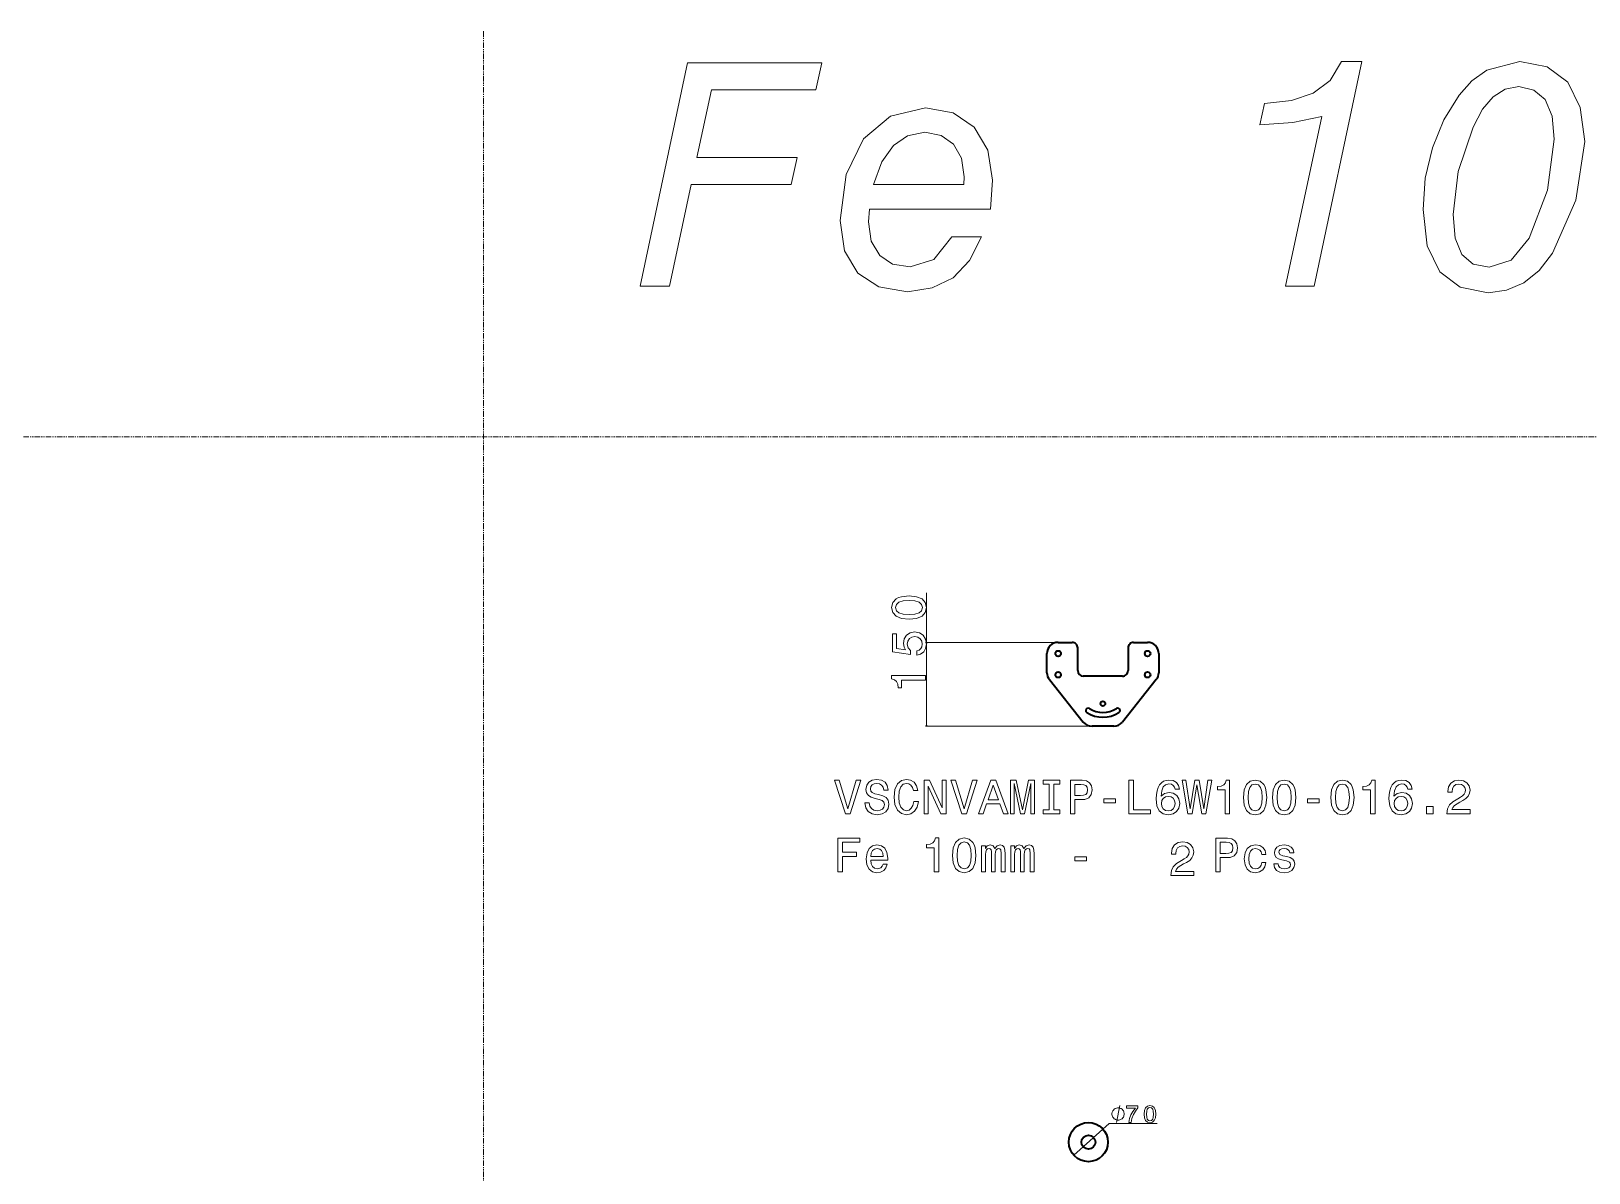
# Model space of a CAD drawing. Extents: x -8808 to 9997, y -3887 to 4728.
# Drawn here: x 5306 to 8093, y 2441 to 4483 of the extents above; entities that cross this region are included whole.
import ezdxf

# ---------------------------------------------------------------- set-up
doc = ezdxf.new("R2010")
doc.units = 0
doc.linetypes.add('PHANTOM', pattern=[20, 10, -2, 2, -2, 2, -2])

msp = doc.modelspace()

# ---------------------------------------------------------------- linework, layer by layer
at = {"color": 7, "linetype": 'PHANTOM', "lineweight": 13}
for p, q in [((6115.023438, 4483.091309), (6115.023438, -3886.794922)), ((-8808.230469, 3757.466309), (9997.230469, 3757.466309))]:
    msp.add_line(p, q, dxfattribs=at)
at = {"color": 7, "lineweight": 13}
for p, q in [((6907.611328, 3239.743408), (6907.611328, 3478.053711)), ((7141.103516, 3389.743408), (6905.611328, 3389.743408)), ((7201.716797, 3239.743408), (6905.611328, 3239.743408)), ((7247.353516, 2531.121338), (7253.353516, 2561.121094)), ((7171.152344, 2472.281738), (7234.353516, 2529.121338)), ((7234.353516, 2529.121338), (7320.398438, 2529.121338))]:
    msp.add_line(p, q, dxfattribs=at)
at = {"color": 7, "lineweight": 35}
for p, q in [((7143.103516, 3389.743408), (7168.103516, 3389.743408)), ((7178.103516, 3339.143311), (7178.103516, 3379.743408)), ((7268.103516, 3379.743408), (7268.103516, 3339.143311)), ((7278.103516, 3389.743408), (7303.103516, 3389.743408)), ((7123.103516, 3335.509033), (7123.103516, 3369.743408)), ((7323.103516, 3369.743408), (7323.103516, 3335.509033)), ((7127.486328, 3323.015137), (7188.099609, 3247.249512)), ((7258.103516, 3329.143311), (7188.103516, 3329.143311)), ((7318.720703, 3323.015137), (7258.109375, 3247.249512)), ((7242.492188, 3239.743408), (7203.716797, 3239.743408))]:
    msp.add_line(p, q, dxfattribs=at)
at = {"color": 7, "lineweight": 13}
for points in [[(6394.990234, 4026.736328), (6447.939453, 4026.736328), (6486.5, 4208.606934), (6665.494141, 4208.606934), (6675.853516, 4256.952148), (6496.861328, 4256.952148), (6522.759766, 4378.391113), (6709.810547, 4378.391113), (6720.169922, 4426.161133), (6480.169922, 4426.161133)], [(7550.097656, 4026.736328), (7601.320313, 4026.736328), (7686.5, 4429.038574), (7650.242188, 4429.038574), (7629.523438, 4395.081543), (7599.59375, 4372.060059), (7560.457031, 4358.822754), (7512.113281, 4353.642578), (7504.054688, 4315.657227), (7562.759766, 4319.686035), (7614.558594, 4330.621094)], [(7795.853516, 4164.290039), (7803.335938, 4099.254395), (7825.78125, 4052.635498), (7862.041016, 4025.009766), (7912.6875, 4015.225586), (7945.494141, 4019.829834), (7975.998047, 4033.067383), (8003.623047, 4054.937744), (8027.796875, 4086.016846), (8069.234375, 4180.980957), (8085.349609, 4285.729492), (8077.292969, 4346.736328), (8054.845703, 4391.628418), (8018.011719, 4419.254395), (7969.089844, 4429.038574), (7909.810547, 4413.499023), (7883.335938, 4394.505859), (7860.314453, 4368.606934), (7833.263672, 4324.290039), (7813.119141, 4274.218262), (7799.882813, 4220.117676)], [(7967.363281, 4384.146484), (7994.414063, 4377.81543), (8014.558594, 4360.549316), (8026.644531, 4331.196777), (8030.673828, 4289.757813), (8018.587891, 4198.822754), (7985.78125, 4113.067383), (7953.550781, 4073.35498), (7914.414063, 4060.693115), (7885.636719, 4066.448486), (7865.494141, 4083.714844), (7853.408203, 4113.067383), (7849.953125, 4155.081543), (7858.587891, 4232.204102), (7885.636719, 4311.628418), (7902.328125, 4343.283203), (7921.320313, 4365.729492), (7942.615234, 4379.541992)], [(6805.349609, 4164.865723), (7021.751953, 4164.865723), (7025.78125, 4216.664063), (7017.148438, 4270.189453), (6992.976563, 4311.052734), (6954.990234, 4336.952148), (6905.494141, 4346.161133), (6843.335938, 4331.196777), (6794.990234, 4290.333496), (6763.910156, 4226.448242), (6752.976563, 4144.146484), (6761.033203, 4090.045654), (6784.630859, 4050.333496), (6822.041016, 4025.585205), (6873.263672, 4016.952148), (6917.580078, 4023.858643), (6954.990234, 4041.700439), (6984.341797, 4072.779541), (7006.212891, 4115.369141), (6952.6875, 4115.369141), (6920.457031, 4074.506104), (6878.443359, 4061.268799), (6846.789063, 4066.448486), (6823.767578, 4081.988037), (6808.802734, 4107.311523), (6803.623047, 4141.844238)], [(6812.832031, 4208.606934), (6827.794922, 4249.470215), (6848.515625, 4278.822754), (6873.839844, 4296.088867), (6904.341797, 4302.419922), (6933.695313, 4296.664063), (6956.140625, 4281.125), (6969.955078, 4255.800781), (6975.134766, 4222.419922), (6974.558594, 4208.606934)], [(6876.302734, 3431.194824), (6889.875, 3432.491699), (6899.558594, 3436.554932), (6905.4375, 3443.039063), (6907.339844, 3452.030518), (6905.4375, 3460.935547), (6899.558594, 3467.419678), (6889.875, 3471.396484), (6876.302734, 3472.779785), (6862.814453, 3471.396484), (6857.455078, 3469.753906), (6853.044922, 3467.419678), (6847.166016, 3460.935547), (6845.177734, 3452.030518), (6847.166016, 3443.039063), (6853.132813, 3436.554932), (6862.814453, 3432.491699)], [(6876.302734, 3439.494629), (6865.841797, 3440.186035), (6858.320313, 3442.347656), (6853.910156, 3446.238037), (6852.353516, 3452.030518), (6853.910156, 3457.736572), (6858.320313, 3461.626953), (6865.841797, 3463.788574), (6876.302734, 3464.47998), (6886.849609, 3463.788574), (6894.371094, 3461.626953), (6898.78125, 3457.736572), (6900.25, 3452.030518), (6898.78125, 3446.238037), (6894.371094, 3442.347656), (6886.849609, 3440.186035)], [(6889.962891, 3366.543457), (6897.050781, 3368.445557), (6902.583984, 3372.681885), (6906.042969, 3378.906738), (6907.339844, 3386.860596), (6905.783203, 3395.592529), (6901.546875, 3402.422363), (6894.802734, 3406.745117), (6886.158203, 3408.387939), (6878.117188, 3406.918213), (6871.806641, 3402.768311), (6867.742188, 3396.28418), (6866.273438, 3387.897949), (6867.310547, 3381.413818), (6870.164063, 3376.399414), (6853.996094, 3378.820068), (6853.996094, 3405.102539), (6846.908203, 3405.102539), (6846.908203, 3373.027588), (6878.722656, 3368.272705), (6878.722656, 3375.188965), (6874.660156, 3380.203369), (6873.189453, 3386.601074), (6874.140625, 3392.134277), (6876.908203, 3396.370605), (6881.144531, 3399.050781), (6886.589844, 3400.001709), (6892.037109, 3399.050781), (6896.273438, 3396.28418), (6898.953125, 3392.047852), (6899.904297, 3386.601074), (6899.298828, 3382.019043), (6897.310547, 3378.474365), (6894.199219, 3375.880615), (6889.962891, 3374.58374)], [(6905.611328, 3322.38208), (6905.611328, 3330.249512), (6845.177734, 3330.249512), (6845.177734, 3324.370605), (6850.451172, 3322.814453), (6853.996094, 3319.701904), (6856.072266, 3314.947021), (6856.763672, 3308.376465), (6862.902344, 3308.376465), (6862.902344, 3322.38208)], [(6781.917969, 3143.132324), (6766.875, 3092.037354), (6751.398438, 3143.132324), (6743.185547, 3143.132324), (6762.552734, 3083.045898), (6771.197266, 3083.045898), (6790.130859, 3143.132324)], [(6805.261719, 3102.844238), (6797.392578, 3102.844238), (6799.123047, 3093.679932), (6803.445313, 3086.936279), (6810.101563, 3082.873047), (6819.09375, 3081.40332), (6827.998047, 3082.786621), (6834.65625, 3086.590576), (6838.892578, 3092.555908), (6840.447266, 3100.42334), (6839.150391, 3107.512695), (6835.519531, 3112.094971), (6829.640625, 3115.12085), (6821.773438, 3117.368652), (6815.029297, 3119.01123), (6810.621094, 3120.91333), (6808.113281, 3123.679932), (6807.335938, 3128.002686), (6808.113281, 3131.893066), (6810.361328, 3134.83252), (6813.820313, 3136.821045), (6818.574219, 3137.512695), (6823.416016, 3136.648193), (6827.220703, 3134.313965), (6829.728516, 3130.42334), (6830.9375, 3125.149658), (6838.804688, 3125.149658), (6838.804688, 3125.32251), (6837.421875, 3133.449463), (6833.359375, 3139.501221), (6826.960938, 3143.305176), (6818.316406, 3144.602051), (6810.535156, 3143.305176), (6804.482422, 3139.674072), (6800.591797, 3134.054443), (6799.208984, 3126.792236), (6800.332031, 3120.308105), (6803.617188, 3115.898926), (6808.804688, 3112.959473), (6815.894531, 3110.71167), (6822.898438, 3108.723145), (6828.171875, 3106.821045), (6831.371094, 3104.054443), (6832.494141, 3099.558838), (6831.457031, 3094.976807), (6828.777344, 3091.518555), (6824.712891, 3089.357178), (6819.439453, 3088.665527), (6813.560547, 3089.616455), (6809.064453, 3092.383057), (6806.210938, 3096.878662)], [(6884.972656, 3105.351318), (6883.244141, 3098.089111), (6880.390625, 3092.901855), (6876.414063, 3089.702881), (6871.744141, 3088.665527), (6866.125, 3090.22168), (6861.716797, 3094.890381), (6858.777344, 3102.498291), (6857.826172, 3113.045898), (6858.777344, 3123.50708), (6861.628906, 3131.201416), (6866.039063, 3135.870117), (6871.744141, 3137.512695), (6875.894531, 3136.648193), (6879.439453, 3134.227539), (6882.205078, 3130.336914), (6884.107422, 3124.976807), (6892.322266, 3124.976807), (6889.728516, 3133.189941), (6885.232422, 3139.414795), (6879.09375, 3143.305176), (6871.744141, 3144.688477), (6862.580078, 3142.5271), (6855.578125, 3136.475342), (6851.082031, 3126.532959), (6849.525391, 3113.045898), (6851.082031, 3099.558838), (6855.578125, 3089.616455), (6862.580078, 3083.478271), (6871.744141, 3081.40332), (6879.785156, 3083.045898), (6886.269531, 3087.62793), (6890.851563, 3095.149658), (6893.271484, 3105.351318)], [(6903.300781, 3083.045898), (6910.476563, 3083.045898), (6910.476563, 3132.239014), (6933.474609, 3083.045898), (6942.724609, 3083.045898), (6942.724609, 3143.045898), (6935.462891, 3143.045898), (6935.462891, 3093.852783), (6912.724609, 3143.045898), (6903.300781, 3143.045898)], [(6990.101563, 3143.132324), (6975.058594, 3092.037354), (6959.583984, 3143.132324), (6951.371094, 3143.132324), (6970.736328, 3083.045898), (6979.380859, 3083.045898), (6998.316406, 3143.132324)], [(7000.822266, 3083.045898), (7008.777344, 3083.045898), (7015.087891, 3100.682861), (7039.035156, 3100.682861), (7045.347656, 3083.045898), (7053.474609, 3083.045898), (7031.513672, 3143.132324), (7022.695313, 3143.132324)], [(7017.853516, 3108.031494), (7027.105469, 3134.486816), (7036.355469, 3108.031494)], [(7057.537109, 3083.045898), (7064.195313, 3083.045898), (7064.195313, 3137.512695), (7075.433594, 3083.045898), (7082.869141, 3083.045898), (7094.021484, 3137.512695), (7094.021484, 3083.045898), (7100.765625, 3083.045898), (7100.765625, 3143.045898), (7090.216797, 3143.045898), (7079.150391, 3090.135254), (7068.171875, 3143.045898), (7057.537109, 3143.045898)], [(7127.220703, 3090.308105), (7116.154297, 3090.308105), (7116.154297, 3083.045898), (7146.240234, 3083.045898), (7146.240234, 3090.308105), (7135.173828, 3090.308105), (7135.173828, 3135.783691), (7146.240234, 3135.783691), (7146.240234, 3143.045898), (7116.154297, 3143.045898), (7116.154297, 3135.783691), (7127.220703, 3135.783691)], [(7165.001953, 3083.045898), (7172.955078, 3083.045898), (7172.955078, 3108.377197), (7181.773438, 3108.377197), (7190.677734, 3108.80957), (7197.767578, 3111.835449), (7202.349609, 3117.7146), (7203.90625, 3125.754883), (7202.695313, 3133.189941), (7199.238281, 3138.636719), (7193.53125, 3141.921875), (7185.75, 3143.045898), (7165.001953, 3143.045898)], [(7183.589844, 3135.697266), (7188.777344, 3135.178467), (7192.580078, 3133.535889), (7194.828125, 3130.509766), (7195.607422, 3125.754883), (7194.742188, 3120.740479), (7192.408203, 3117.7146), (7188.431641, 3116.158203), (7182.984375, 3115.726074), (7172.955078, 3115.726074), (7172.955078, 3135.697266)], [(7269.785156, 3083.045898), (7308.34375, 3083.045898), (7308.34375, 3090.308105), (7277.738281, 3090.308105), (7277.738281, 3143.045898), (7269.785156, 3143.045898)], [(7360.130859, 3126.878662), (7358.488281, 3133.881592), (7354.683594, 3139.068848), (7348.804688, 3142.354248), (7341.197266, 3143.478271), (7336.095703, 3142.873047), (7331.6875, 3141.230225), (7327.796875, 3138.550293), (7324.511719, 3134.746094), (7321.917969, 3129.991211), (7320.015625, 3124.19873), (7318.804688, 3117.368652), (7318.458984, 3109.674072), (7319.84375, 3097.397461), (7324.080078, 3088.492676), (7330.908203, 3083.132324), (7340.246094, 3081.316895), (7348.632813, 3082.873047), (7355.029297, 3086.936279), (7359.179688, 3093.333984), (7360.650391, 3101.460938), (7359.179688, 3109.674072), (7355.203125, 3115.985352), (7349.064453, 3119.962402), (7341.457031, 3121.345703), (7333.244141, 3119.616455), (7327.105469, 3114.688477), (7328.402344, 3124.19873), (7331.167969, 3131.028564), (7335.404297, 3135.092041), (7341.283203, 3136.475342), (7345.607422, 3135.783691), (7348.892578, 3133.968018), (7351.052734, 3130.942139), (7352.177734, 3126.878662)], [(7375.087891, 3083.045898), (7382.695313, 3083.045898), (7391.341797, 3135.092041), (7400.246094, 3083.045898), (7407.507813, 3083.045898), (7418.056641, 3143.132324), (7411.140625, 3143.132324), (7403.705078, 3092.037354), (7395.144531, 3143.132324), (7387.623047, 3143.132324), (7379.238281, 3092.037354), (7371.802734, 3143.132324), (7364.712891, 3143.132324)], [(7441.917969, 3083.045898), (7449.785156, 3083.045898), (7449.785156, 3143.478271), (7443.90625, 3143.478271), (7442.349609, 3138.204346), (7439.238281, 3134.659668), (7434.482422, 3132.584717), (7427.912109, 3131.893066), (7427.912109, 3125.754883), (7441.917969, 3125.754883)], [(7474.683594, 3112.354248), (7475.980469, 3098.780762), (7480.044922, 3089.097656), (7486.529297, 3083.21875), (7495.519531, 3081.316895), (7504.425781, 3083.21875), (7510.908203, 3089.097656), (7514.886719, 3098.780762), (7516.269531, 3112.354248), (7514.886719, 3125.841309), (7513.244141, 3131.201416), (7510.908203, 3135.61084), (7504.425781, 3141.489746), (7495.519531, 3143.478271), (7486.529297, 3141.489746), (7480.044922, 3135.52417), (7475.980469, 3125.841309)], [(7482.984375, 3112.354248), (7483.675781, 3122.81543), (7485.837891, 3130.336914), (7489.726563, 3134.746094), (7495.519531, 3136.30249), (7501.226563, 3134.746094), (7505.117188, 3130.336914), (7507.277344, 3122.81543), (7507.96875, 3112.354248), (7507.277344, 3101.806641), (7505.117188, 3094.285156), (7501.226563, 3089.875977), (7495.519531, 3088.40625), (7489.726563, 3089.875977), (7485.837891, 3094.285156), (7483.675781, 3101.806641)], [(7526.730469, 3112.354248), (7528.027344, 3098.780762), (7532.089844, 3089.097656), (7538.574219, 3083.21875), (7547.566406, 3081.316895), (7556.470703, 3083.21875), (7562.955078, 3089.097656), (7566.931641, 3098.780762), (7568.314453, 3112.354248), (7566.931641, 3125.841309), (7565.289063, 3131.201416), (7562.955078, 3135.61084), (7556.470703, 3141.489746), (7547.566406, 3143.478271), (7538.574219, 3141.489746), (7532.089844, 3135.52417), (7528.027344, 3125.841309)], [(7535.029297, 3112.354248), (7535.722656, 3122.81543), (7537.882813, 3130.336914), (7541.773438, 3134.746094), (7547.566406, 3136.30249), (7553.271484, 3134.746094), (7557.162109, 3130.336914), (7559.324219, 3122.81543), (7560.015625, 3112.354248), (7559.324219, 3101.806641), (7557.162109, 3094.285156), (7553.271484, 3089.875977), (7547.566406, 3088.40625), (7541.773438, 3089.875977), (7537.882813, 3094.285156), (7535.722656, 3101.806641)], [(7630.822266, 3112.354248), (7632.119141, 3098.780762), (7636.183594, 3089.097656), (7642.666016, 3083.21875), (7651.658203, 3081.316895), (7660.5625, 3083.21875), (7667.046875, 3089.097656), (7671.023438, 3098.780762), (7672.408203, 3112.354248), (7671.023438, 3125.841309), (7669.380859, 3131.201416), (7667.046875, 3135.61084), (7660.5625, 3141.489746), (7651.658203, 3143.478271), (7642.666016, 3141.489746), (7636.183594, 3135.52417), (7632.119141, 3125.841309)], [(7639.123047, 3112.354248), (7639.814453, 3122.81543), (7641.974609, 3130.336914), (7645.865234, 3134.746094), (7651.658203, 3136.30249), (7657.365234, 3134.746094), (7661.253906, 3130.336914), (7663.416016, 3122.81543), (7664.107422, 3112.354248), (7663.416016, 3101.806641), (7661.253906, 3094.285156), (7657.365234, 3089.875977), (7651.658203, 3088.40625), (7645.865234, 3089.875977), (7641.974609, 3094.285156), (7639.814453, 3101.806641)], [(7702.148438, 3083.045898), (7710.015625, 3083.045898), (7710.015625, 3143.478271), (7704.136719, 3143.478271), (7702.580078, 3138.204346), (7699.46875, 3134.659668), (7694.712891, 3132.584717), (7688.142578, 3131.893066), (7688.142578, 3125.754883), (7702.148438, 3125.754883)], [(7776.5, 3126.878662), (7774.857422, 3133.881592), (7771.052734, 3139.068848), (7765.173828, 3142.354248), (7757.566406, 3143.478271), (7752.464844, 3142.873047), (7748.056641, 3141.230225), (7744.166016, 3138.550293), (7740.880859, 3134.746094), (7738.287109, 3129.991211), (7736.384766, 3124.19873), (7735.173828, 3117.368652), (7734.828125, 3109.674072), (7736.210938, 3097.397461), (7740.447266, 3088.492676), (7747.277344, 3083.132324), (7756.615234, 3081.316895), (7765.001953, 3082.873047), (7771.398438, 3086.936279), (7775.548828, 3093.333984), (7777.017578, 3101.460938), (7775.548828, 3109.674072), (7771.572266, 3115.985352), (7765.433594, 3119.962402), (7757.826172, 3121.345703), (7749.611328, 3119.616455), (7743.474609, 3114.688477), (7744.771484, 3124.19873), (7747.537109, 3131.028564), (7751.773438, 3135.092041), (7757.652344, 3136.475342), (7761.974609, 3135.783691), (7765.259766, 3133.968018), (7767.421875, 3130.942139), (7768.544922, 3126.878662)], [(7838.748047, 3083.045898), (7879.986328, 3083.045898), (7879.986328, 3090.480957), (7847.392578, 3090.480957), (7849.208984, 3094.544434), (7852.320313, 3097.91626), (7861.917969, 3104.054443), (7867.017578, 3106.648193), (7872.724609, 3110.365723), (7876.787109, 3114.688477), (7879.123047, 3119.789307), (7879.986328, 3125.582031), (7878.517578, 3132.844238), (7874.453125, 3138.550293), (7868.228516, 3142.181396), (7860.1875, 3143.478271), (7851.888672, 3142.008545), (7845.578125, 3137.945068), (7841.513672, 3131.460938), (7840.130859, 3122.901855), (7840.130859, 3121.691406), (7847.998047, 3121.691406), (7847.998047, 3122.383057), (7848.777344, 3128.261963), (7851.111328, 3132.584717), (7854.828125, 3135.351318), (7859.755859, 3136.30249), (7864.771484, 3135.437744), (7868.488281, 3133.276367), (7870.908203, 3129.904785), (7871.773438, 3125.668457), (7871.167969, 3121.691406), (7869.525391, 3118.31958), (7866.759766, 3115.380127), (7862.955078, 3112.786621), (7857.853516, 3110.02002), (7849.380859, 3104.659668), (7843.416016, 3098.953613), (7839.871094, 3092.037354), (7838.748047, 3083.305176)], [(7224.828125, 3102.844238), (7245.75, 3102.844238), (7245.75, 3109.674072), (7224.828125, 3109.674072)], [(7352.263672, 3101.374512), (7351.3125, 3095.927734), (7348.892578, 3091.777832), (7345.001953, 3089.01123), (7340.160156, 3088.146729), (7335.058594, 3089.01123), (7331.167969, 3091.691406), (7328.662109, 3095.841309), (7327.882813, 3101.288086), (7328.748047, 3106.648193), (7331.167969, 3110.71167), (7335.144531, 3113.305176), (7340.505859, 3114.256348), (7345.173828, 3113.305176), (7348.892578, 3110.798096), (7351.3125, 3106.734619)], [(7589.150391, 3102.844238), (7610.074219, 3102.844238), (7610.074219, 3109.674072), (7589.150391, 3109.674072)], [(7768.632813, 3101.374512), (7767.681641, 3095.927734), (7765.259766, 3091.777832), (7761.369141, 3089.01123), (7756.529297, 3088.146729), (7751.427734, 3089.01123), (7747.537109, 3091.691406), (7745.029297, 3095.841309), (7744.251953, 3101.288086), (7745.117188, 3106.648193), (7747.537109, 3110.71167), (7751.513672, 3113.305176), (7756.875, 3114.256348), (7761.542969, 3113.305176), (7765.259766, 3110.798096), (7767.681641, 3106.734619)], [(7801.832031, 3083.045898), (7813.761719, 3083.045898), (7813.761719, 3095.927734), (7801.832031, 3095.927734)], [(6749.150391, 2979.385986), (6757.191406, 2979.385986), (6757.191406, 3006.965332), (6782.4375, 3006.965332), (6782.4375, 3014.141113), (6757.191406, 3014.141113), (6757.191406, 3032.123779), (6788.228516, 3032.123779), (6788.228516, 3039.385986), (6749.150391, 3039.385986)], [(6921.457031, 2979.385986), (6929.324219, 2979.385986), (6929.324219, 3039.818359), (6923.445313, 3039.818359), (6921.888672, 3034.544434), (6918.777344, 3030.999756), (6914.021484, 3028.924805), (6907.451172, 3028.233154), (6907.451172, 3022.094971), (6921.457031, 3022.094971)], [(6954.222656, 3008.694336), (6955.519531, 2995.12085), (6959.583984, 2985.437744), (6966.068359, 2979.558838), (6975.058594, 2977.656982), (6983.964844, 2979.558838), (6990.447266, 2985.437744), (6994.425781, 2995.12085), (6995.808594, 3008.694336), (6994.425781, 3022.181396), (6992.783203, 3027.541504), (6990.447266, 3031.950928), (6983.964844, 3037.829834), (6975.058594, 3039.818359), (6966.068359, 3037.829834), (6959.583984, 3031.864258), (6955.519531, 3022.181396)], [(7425.232422, 2979.385986), (7433.185547, 2979.385986), (7433.185547, 3004.717285), (7442.003906, 3004.717285), (7450.908203, 3005.149658), (7457.998047, 3008.175537), (7462.580078, 3014.054688), (7464.136719, 3022.094971), (7462.925781, 3029.530029), (7459.46875, 3034.976807), (7453.761719, 3038.261963), (7445.980469, 3039.385986), (7425.232422, 3039.385986)], [(6807.681641, 3000.394531), (6838.113281, 3000.394531), (6838.201172, 3003.939209), (6836.816406, 3013.881592), (6833.013672, 3021.316895), (6826.960938, 3025.8125), (6818.919922, 3027.455078), (6811.052734, 3025.726074), (6805.001953, 3020.884521), (6801.111328, 3013.01709), (6799.728516, 3002.642578), (6801.025391, 2992.008545), (6804.914063, 2984.227539), (6810.880859, 2979.385986), (6818.662109, 2977.743408), (6825.404297, 2978.867188), (6830.9375, 2981.806641), (6835.001953, 2986.475342), (6837.335938, 2992.700195), (6829.814453, 2992.700195), (6828.257813, 2989.241943), (6826.009766, 2986.648193), (6819.613281, 2984.573242), (6814.683594, 2985.524414), (6810.966797, 2988.550293), (6808.546875, 2993.478271), (6807.681641, 3000.135254)], [(6807.681641, 3006.792236), (6808.632813, 3012.757813), (6810.966797, 3017.166992), (6814.511719, 3019.847168), (6819.179688, 3020.798096), (6823.761719, 3019.847168), (6827.306641, 3017.166992), (6829.46875, 3012.757813), (6830.246094, 3006.792236)], [(6962.523438, 3008.694336), (6963.214844, 3019.155518), (6965.376953, 3026.677002), (6969.265625, 3031.086182), (6975.058594, 3032.642578), (6980.765625, 3031.086182), (6984.65625, 3026.677002), (6986.816406, 3019.155518), (6987.507813, 3008.694336), (6986.816406, 2998.146729), (6984.65625, 2990.625244), (6980.765625, 2986.216064), (6975.058594, 2984.746338), (6969.265625, 2986.216064), (6965.376953, 2990.625244), (6963.214844, 2998.146729)], [(7006.183594, 2979.385986), (7013.185547, 2979.385986), (7013.185547, 3010.42334), (7013.617188, 3015.092041), (7014.914063, 3018.463867), (7016.904297, 3020.452148), (7019.496094, 3021.230469), (7021.572266, 3020.538818), (7022.955078, 3018.80957), (7023.646484, 3015.870117), (7023.90625, 3011.979736), (7023.90625, 2979.385986), (7030.476563, 2979.385986), (7030.476563, 3010.42334), (7030.910156, 3015.005615), (7032.205078, 3018.377441), (7034.28125, 3020.452148), (7036.875, 3021.230469), (7038.949219, 3020.538818), (7040.332031, 3018.80957), (7041.197266, 3011.979736), (7041.197266, 2979.385986), (7048.201172, 2979.385986), (7048.201172, 3011.460938), (7047.767578, 3018.11792), (7046.384766, 3023.21875), (7043.617188, 3026.331299), (7039.123047, 3027.455078), (7033.849609, 3025.726074), (7029.785156, 3020.71167), (7026.585938, 3025.639648), (7021.226563, 3027.455078), (7016.298828, 3025.726074), (7012.925781, 3020.884521), (7012.925781, 3025.8125), (7006.183594, 3025.8125)], [(7058.228516, 2979.385986), (7065.232422, 2979.385986), (7065.232422, 3010.42334), (7065.664063, 3015.092041), (7066.960938, 3018.463867), (7068.949219, 3020.452148), (7071.542969, 3021.230469), (7073.617188, 3020.538818), (7075.001953, 3018.80957), (7075.693359, 3015.870117), (7075.953125, 3011.979736), (7075.953125, 2979.385986), (7082.523438, 2979.385986), (7082.523438, 3010.42334), (7082.955078, 3015.005615), (7084.251953, 3018.377441), (7086.326172, 3020.452148), (7088.919922, 3021.230469), (7090.996094, 3020.538818), (7092.378906, 3018.80957), (7093.244141, 3011.979736), (7093.244141, 2979.385986), (7100.246094, 2979.385986), (7100.246094, 3011.460938), (7099.814453, 3018.11792), (7098.431641, 3023.21875), (7095.664063, 3026.331299), (7091.167969, 3027.455078), (7085.894531, 3025.726074), (7081.832031, 3020.71167), (7078.632813, 3025.639648), (7073.271484, 3027.455078), (7068.34375, 3025.726074), (7064.972656, 3020.884521), (7064.972656, 3025.8125), (7058.228516, 3025.8125)], [(7344.449219, 2972.502441), (7385.688477, 2972.502441), (7385.688477, 2979.9375), (7353.095215, 2979.9375), (7354.910645, 2984.000977), (7358.022949, 2987.372803), (7367.619629, 2993.510986), (7372.720215, 2996.104736), (7378.42627, 2999.822266), (7382.489746, 3004.14502), (7384.824219, 3009.24585), (7385.688477, 3015.038574), (7384.21875, 3022.300781), (7380.155273, 3028.006836), (7373.930664, 3031.637939), (7365.890137, 3032.934814), (7357.59082, 3031.465088), (7351.279297, 3027.401611), (7347.21582, 3020.91748), (7345.83252, 3012.358398), (7345.83252, 3011.147949), (7353.700195, 3011.147949), (7353.700195, 3011.8396), (7354.478027, 3017.718506), (7356.8125, 3022.04126), (7360.530273, 3024.807861), (7365.458008, 3025.759033), (7370.472656, 3024.894287), (7374.189941, 3022.73291), (7376.61084, 3019.361328), (7377.475586, 3015.125), (7376.870117, 3011.147949), (7375.227539, 3007.776123), (7372.460938, 3004.83667), (7368.656738, 3002.243164), (7363.556152, 2999.476563), (7355.083496, 2994.116211), (7349.118164, 2988.410156), (7345.573242, 2981.493896), (7344.449219, 2972.761719)], [(7443.820313, 3032.037354), (7449.007813, 3031.518555), (7452.810547, 3029.875977), (7455.058594, 3026.849854), (7455.837891, 3022.094971), (7454.972656, 3017.080566), (7452.638672, 3014.054688), (7448.662109, 3012.498291), (7443.214844, 3012.066162), (7433.185547, 3012.066162), (7433.185547, 3032.037354)], [(7507.191406, 3010.42334), (7514.712891, 3010.42334), (7513.15625, 3017.339844), (7509.439453, 3022.786621), (7503.646484, 3026.158203), (7496.125, 3027.455078), (7487.826172, 3025.726074), (7481.513672, 3020.884521), (7477.537109, 3013.01709), (7476.154297, 3002.469482), (7477.451172, 2992.008545), (7481.341797, 2984.227539), (7487.480469, 2979.385986), (7495.865234, 2977.743408), (7503.300781, 2979.040283), (7509.09375, 2982.671387), (7513.070313, 2988.377441), (7514.798828, 2995.985352), (7507.537109, 2995.985352), (7506.240234, 2991.143799), (7503.820313, 2987.512695), (7500.361328, 2985.264893), (7496.125, 2984.573242), (7490.851563, 2985.697266), (7487.046875, 2989.155518), (7484.712891, 2994.775146), (7483.935547, 3002.729004), (7484.712891, 3010.51001), (7487.134766, 3016.129395), (7491.023438, 3019.587646), (7496.125, 3020.798096), (7500.621094, 3020.02002), (7503.992188, 3018.031494), (7506.240234, 3014.746094)], [(7552.408203, 3006.446533), (7545.058594, 3008.175537), (7539.611328, 3010.164063), (7537.796875, 3014.227539), (7538.314453, 3017.080566), (7540.130859, 3019.155518), (7543.070313, 3020.452148), (7547.306641, 3020.970947), (7551.371094, 3020.452148), (7554.568359, 3018.895996), (7556.644531, 3016.561768), (7557.507813, 3013.449463), (7564.943359, 3013.449463), (7564.943359, 3013.622314), (7563.646484, 3019.241943), (7560.101563, 3023.651123), (7554.568359, 3026.417725), (7547.306641, 3027.455078), (7539.957031, 3026.417725), (7534.597656, 3023.564697), (7531.226563, 3019.328369), (7530.189453, 3013.968018), (7530.966797, 3008.780762), (7533.386719, 3005.149658), (7537.365234, 3002.555908), (7543.15625, 3000.740479), (7551.628906, 2998.665527), (7556.816406, 2996.50415), (7558.199219, 2994.775146), (7558.71875, 2992.181396), (7557.941406, 2988.982422), (7555.865234, 2986.561768), (7552.494141, 2985.005615), (7547.998047, 2984.486816), (7543.244141, 2985.005615), (7539.785156, 2986.821045), (7537.451172, 2989.760742), (7536.5, 2993.823975), (7529.150391, 2993.823975), (7530.361328, 2986.907715), (7533.90625, 2981.893311), (7539.525391, 2978.867188), (7547.306641, 2977.743408), (7555.433594, 2978.867188), (7561.398438, 2981.893311), (7565.029297, 2986.734619), (7566.326172, 2993.045898), (7565.375, 2998.492676), (7562.695313, 3002.210205), (7558.287109, 3004.630859)], [(7172.783203, 2999.184326), (7193.705078, 2999.184326), (7193.705078, 3006.01416), (7172.783203, 3006.01416)], [(7261.353516, 2546.121338), (7261.353516, 2547.121338), (7260.853516, 2549.121338), (7260.353516, 2550.621338), (7259.853516, 2551.621338), (7258.853516, 2553.121338), (7257.353516, 2554.621338), (7255.853516, 2555.621338), (7254.853516, 2556.121338), (7253.353516, 2556.621094), (7251.353516, 2557.121094), (7250.353516, 2557.121094), (7249.353516, 2557.121094), (7247.353516, 2556.621094), (7245.853516, 2556.121338), (7244.853516, 2555.621338), (7243.353516, 2554.621338), (7241.853516, 2553.121338), (7240.853516, 2551.621338), (7240.353516, 2550.621338), (7239.853516, 2549.121338), (7239.353516, 2547.121338), (7239.353516, 2546.121338), (7239.353516, 2545.121338), (7239.853516, 2543.121338), (7240.353516, 2541.621338), (7240.853516, 2540.621338), (7241.853516, 2539.121338), (7243.353516, 2537.621338), (7244.853516, 2536.621338), (7245.853516, 2536.121338), (7247.353516, 2535.621338), (7249.353516, 2535.121338), (7250.353516, 2535.121338), (7251.353516, 2535.121338), (7253.353516, 2535.621338), (7254.853516, 2536.121338), (7255.853516, 2536.621338), (7257.353516, 2537.621338), (7258.853516, 2539.121338), (7259.853516, 2540.621338), (7260.353516, 2541.621338), (7260.853516, 2543.121338), (7261.353516, 2545.121338)], [(7269.355469, 2531.121338), (7273.722656, 2531.121338), (7275.148438, 2538.253662), (7277.65625, 2544.910889), (7281.199219, 2551.092529), (7285.826172, 2556.884766), (7285.826172, 2560.4729), (7265.25, 2560.4729), (7265.25, 2556.539307), (7281.675781, 2556.539307), (7276.919922, 2550.703369), (7273.333984, 2544.608398), (7270.826172, 2538.124268)], [(7296.970703, 2545.775391), (7297.617188, 2538.98877), (7299.650391, 2534.147217), (7302.892578, 2531.207764), (7307.386719, 2530.256592), (7311.839844, 2531.207764), (7315.082031, 2534.147217), (7317.070313, 2538.98877), (7317.761719, 2545.775391), (7317.070313, 2552.518799), (7316.25, 2555.199219), (7315.082031, 2557.403809), (7311.839844, 2560.343262), (7307.386719, 2561.337646), (7302.892578, 2560.343262), (7299.650391, 2557.360596), (7297.617188, 2552.518799)], [(7301.119141, 2545.775391), (7301.464844, 2551.006104), (7302.546875, 2554.766846), (7304.492188, 2556.971436), (7307.386719, 2557.749512), (7310.242188, 2556.971436), (7312.185547, 2554.766846), (7313.267578, 2551.006104), (7313.613281, 2545.775391), (7313.267578, 2540.501709), (7312.185547, 2536.740723), (7310.242188, 2534.536133), (7307.386719, 2533.801514), (7304.492188, 2534.536133), (7302.546875, 2536.740723), (7301.464844, 2540.501709)]]:
    msp.add_lwpolyline(points, close=True, dxfattribs=at)
for points in [[(6908.128906, 3387.811523), (6907.611328, 3389.743408), (6907.09375, 3387.811523)], [(6907.09375, 3241.675293), (6907.611328, 3239.743408), (6908.128906, 3241.675293)], [(7222.111328, 2517.414063), (7223.199219, 2519.09082), (7221.417969, 2518.183838)], [(7172.242188, 2473.958496), (7171.152344, 2472.281738), (7172.935547, 2473.188721)]]:
    msp.add_lwpolyline(points, dxfattribs=at)
at = {"color": 7, "lineweight": 35}
for centre, radius in [((7143.103516, 3369.743408), 5), ((7303.103516, 3369.743408), 5), ((7143.103516, 3331.743408), 5), ((7303.103516, 3331.743408), 5), ((7223.103516, 3280.143311), 4.25), ((7197.177734, 2495.686279), 35), ((7197.177734, 2495.686279), 12.5)]:
    msp.add_circle(centre, radius, dxfattribs=at)
for centre, radius, start, end in [((7143.103516, 3369.743408), 20, 90.000003, 180.000009), ((7168.103516, 3379.743408), 10, 0, 90.000003), ((7278.103516, 3379.743408), 10, 90.000003, 180.000009), ((7303.103516, 3369.743408), 20, 0, 90.000003), ((7143.103516, 3335.509033), 20, 180.000009, 218.659808), ((7188.103516, 3339.143311), 10, 180.000009, 269.999997), ((7258.103516, 3339.143311), 10, 269.999997, 360), ((7303.103516, 3335.509033), 20, 321.340183, 360), ((7196.603516, 3267.864502), 4.25, 57.675333, 237.675342), ((7223.103516, 3309.743408), 53.808998, 237.675342, 302.32466), ((7223.103516, 3309.743408), 45.308998, 237.675342, 302.32466), ((7249.603516, 3267.864502), 4.25, 302.32466, 122.324672), ((7203.716797, 3259.743408), 20, 218.659808, 269.999997), ((7242.492188, 3259.743408), 20, 269.999997, 321.340183)]:
    msp.add_arc(centre, radius, start, end, dxfattribs=at)

doc.saveas('drawing.dxf')
